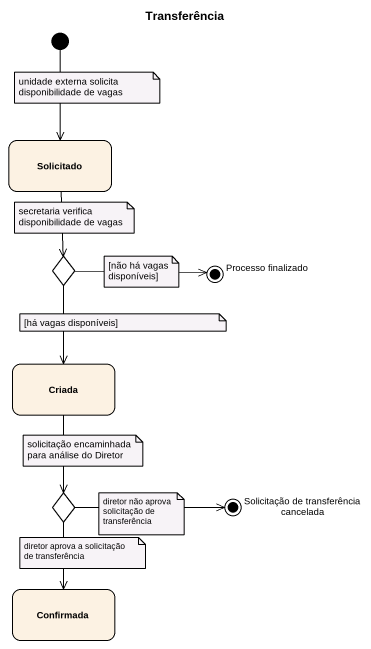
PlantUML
@startuml
title Transferência
hide empty description
state Solicitado
state choice1 <<choice>>
state "Processo finalizado" as Processo_finalizado <<end>>
state Criada
state choice2 <<choice>>
state "Solicitação de transferência cancelada" as Solicitação_de <<end>>
state Confirmada
[*] --> Solicitado
Solicitado --> choice1
choice1 -right-> Processo_finalizado
choice1 --> Criada
Criada --> choice2
choice2 -right-> Solicitação_de
choice2 --> Confirmada
note as N1
  unidade externa solicita disponibilidade de vagas
end note
note as N2
  secretaria verifica disponibilidade de vagas
end note
note as N3
  [não há vagas disponíveis]
end note
note as N4
  [há vagas disponíveis]
end note
note as N5
  solicitação encaminhada para análise do Diretor
end note
note as N6
  diretor não aprova solicitação de transferência
end note
note as N7
  diretor aprova a solicitação de transferência
end note
@enduml
